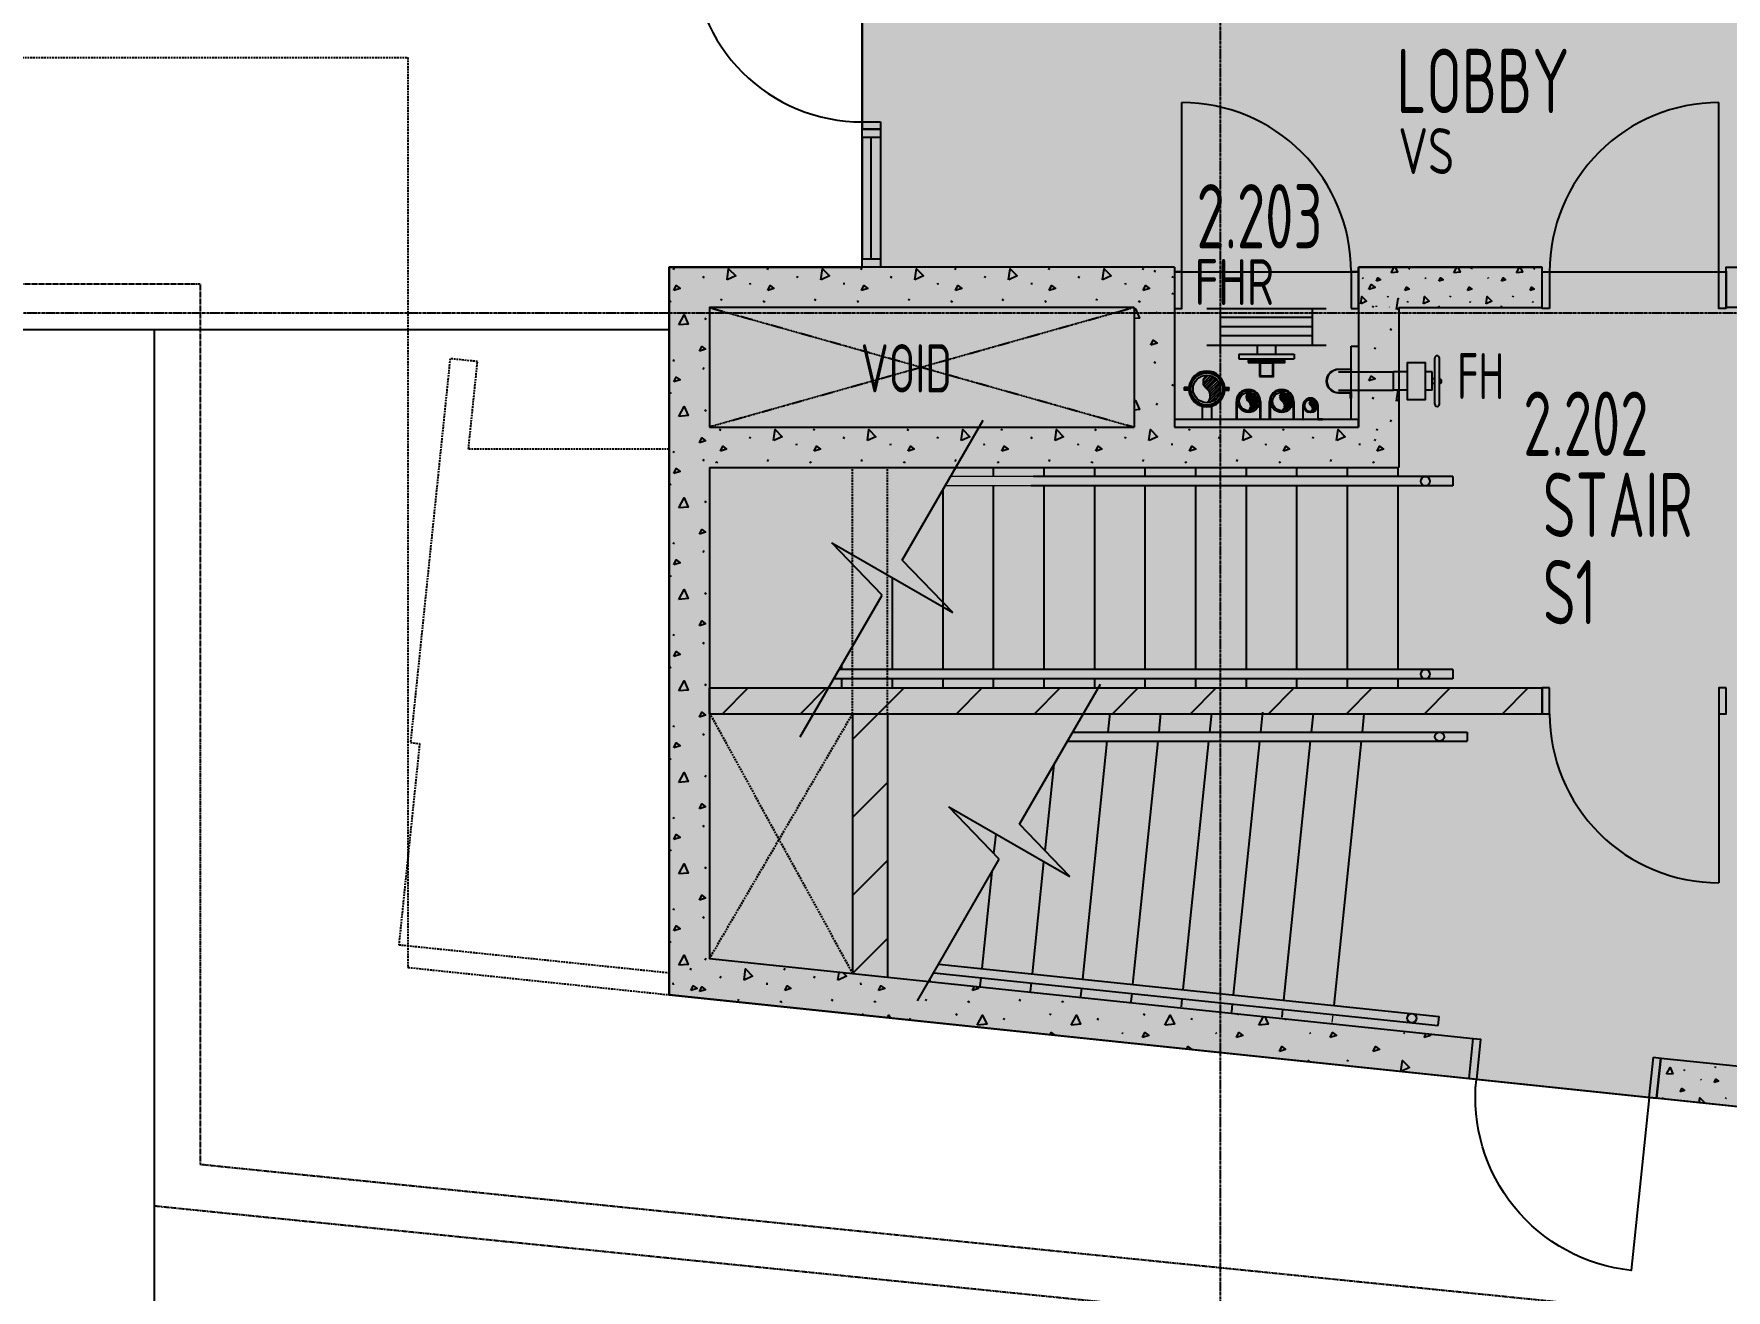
# Model space of a CAD drawing. Header units: millimetres. Extents: x -45258 to 103756, y -3540 to 105026.
# Drawn here: x -82 to 9123, y 926 to 7762 of the extents above; entities that cross this region are included whole.
import ezdxf
from ezdxf.enums import TextEntityAlignment as Align

# ---------------------------------------------------------------- set-up
doc = ezdxf.new("R2010")
doc.units = ezdxf.units.MM
doc.header["$LTSCALE"] = 0.4
for name, pattern in [('BLD-80-FL-2$0$CENTER', [50.8, 31.75, -6.35, 6.35, -6.35]), ('BLD-80-FL-2$0$DASHED2', [9.525, 6.35, -3.175]), ('BLD-80-FL-2$0$DASHEDX2', [38.1, 25.4, -12.7]), ('BLD-80-FL-2$0$HIDDEN', [0.375, 0.25, -0.125])]:
    doc.linetypes.add(name, pattern=pattern)
for name, color, linetype in [('BLD-80-FL-2$0$DO-EXST-6CO', 6, 'Continuous'), ('BLD-80-FL-2$0$FL-EXST-8CO', 8, 'Continuous'), ('BLD-80-FL-2$0$HY-FITT-8CO-EXST', 8, 'Continuous'), ('BLD-80-FL-2$0$SR-METL-8CO-EXST', 8, 'Continuous'), ('BLD-80-FL-2$0$ST-EXST-7CO', 7, 'Continuous'), ('BLD-80-FL-2$0$ST-EXST-8CO', 8, 'Continuous'), ('BLD-80-FL-2$0$ST-GRID-9CE', 9, 'BLD-80-FL-2$0$CENTER'), ('BLD-80-FL-2$0$TX-EXST-6CO', 6, 'Continuous'), ('BLD-80-FL-2$0$WA-HTCH-8CO-EXST', 8, 'Continuous'), ('BLD-80-FL-2$0$WA-MASN-3CO-EXST', 3, 'Continuous'), ('BLD-80-FL-2$0$WA-MASN-6DA2-EXST', 6, 'BLD-80-FL-2$0$DASHEDX2'), ('BLD-80-FL-2$0$WA-PART-6C0-EXST', 6, 'Continuous'), ('BLD-80-FL-2$0$WN-EXST-8CO', 8, 'Continuous'), ('XREF', 8, 'Continuous')]:
    doc.layers.add(name, color=color, linetype=linetype)
doc.layers.add('BLD-80-FL-2$0$SI-BUIL-253CO', color=253, linetype='Continuous', lineweight=25)
doc.layers.add('BLD-80-FL-2$0$TX-LINE-6CO', color=6, linetype='Continuous', lineweight=18)
doc.styles.add('BLD-80-FL-2$0$ISO3098B', font='isocp2.shx', dxfattribs={"width": 0.8})

# ---------------------------------------------------------------- blocks, each defined once
blk = doc.blocks.new('BLD-80-FL-2', base_point=(226.58, 457.44))
at = {"layer": 'BLD-80-FL-2$0$SI-BUIL-253CO'}
h = blk.add_hatch(color=256, dxfattribs=at)
h.dxf.hatch_style = 1
h.paths.add_polyline_path([(33930.98, 4350.99), (36240.99, 4350.99), (36240.99, 199.98), (33930.98, 199.98)], flags=16)
h.paths.add_polyline_path([(38800, 6450.02), (41466.66, 6450.02), (41466.66, 3400.02), (38800, 3400.02)], flags=16)
h.paths.add_polyline_path([(36350, 2900.02), (39550, 2900.02), (39550, 200.02), (36350, 200.02)], flags=16)
h.paths.add_polyline_path([(41566.66, 6450.02), (44233.32, 6450.02), (44233.32, 3400.02), (41566.66, 3400.02)], flags=16)
h.paths.add_polyline_path([(38700, 6950.02), (38700, 3000.02), (36349.99, 3000.02), (36349.99, 6950.02), (29849.99, 6950.01), (29849.99, 8700.01), (27292.54, 8700.01), (27292.54, 8818.01), (28771.29, 18568.34), (29466.85, 23152.04), (16621.8, 25100.52), (16625.04, 25122.94), (16625.04, 27379.99), (12299.98, 27379.99), (12299.98, 27100), (13799.98, 27100), (13799.98, 25086.47), (219.98, 23282.48), (219.98, 19520), (3199.98, 19520), (3199.98, 17500), (199.98, 17500), (199.98, 17220), (1349.98, 17220), (1349.98, 16017.89), (739.79, 15927.75), (772.65, 15705.27), (-1172.02, 15418.02), (-327.38, 9699.99), (849.99, 9699.99), (849.99, 9474.99), (4649.78, 9474.99), (4649.78, 6950), (3600, 6950), (3600, 2989.93), (10761.85, 2240.02), (10784.76, 2458.82), (10752.61, 2462.19), (10752.61, 2550.02), (16300, 2550), (16300.02, 1881.32), (16155.36, 1896.47), (16132.45, 1677.66), (19500, 1325.05), (19500.01, 149.98), (18899.98, 147.57), (18900, -130.02), (47099.98, -129.97), (47099.98, 150.03), (46250, 150.03), (46250, 2900.03), (46999.99, 2900.03), (46999.99, 3399.98), (44333.26, 3399.98), (44333.26, 6450.02), (47099.99, 6450.02), (47099.99, 6950.02)])
at = {"layer": 'BLD-80-FL-2$0$DO-EXST-6CO'}
for p, q in [((6389.89, 6924.94), (6389.9, 7844.94)), ((9309.89, 6924.94), (9309.88, 7844.94)), ((9309.89, 4519.97), (9309.88, 3599.97))]:
    blk.add_line(p, q, dxfattribs=at)
for points in [[(4649.96, 8659.99), (3729.95, 8659.99), (3729.95, 8659.99, 0.4142136), (4649.95, 7739.99)], [(8931.89, 2431.63), (8833.38, 1490.78, -0.4142136), (7991.04, 2530.15)]]:
    blk.add_lwpolyline(points, format="xyb", dxfattribs=at)
for points in [[(4749.95, 7739.99), (4749.95, 7699.99), (4649.95, 7699.99), (4649.95, 7739.98)], [(6349.89, 6724.94), (6389.89, 6724.94), (6389.89, 6924.94), (6349.89, 6924.94)], [(7309.89, 6724.91), (7349.89, 6724.91), (7349.9, 6924.9), (7309.9, 6924.9)], [(8389.89, 6724.91), (8349.89, 6724.91), (8349.89, 6924.9), (8389.89, 6924.9)], [(9349.9, 6724.94), (9309.9, 6724.94), (9309.89, 6924.94), (9349.89, 6924.94)], [(8389.89, 4660.02), (8349.89, 4660.02), (8349.88, 4520), (8389.88, 4520)], [(9349.89, 4659.99), (9309.89, 4659.99), (9309.89, 4519.97), (9349.89, 4519.97)], [(7974.17, 2753.12), (8013.95, 2748.95), (7991.04, 2530.15), (7951.25, 2534.31)], [(8954.8, 2650.44), (8994.59, 2646.27), (8971.68, 2427.47), (8931.89, 2431.63)]]:
    blk.add_lwpolyline(points, close=True, dxfattribs=at)
for centre, start, end in [((6389.9, 6924.94), 359.997855, 89.999716), ((9309.89, 6924.94), 90.000383, 180.002244), ((9309.89, 4519.97), 179.997855, 269.999716)]:
    blk.add_arc(centre, 920, start, end, dxfattribs=at)
at = {"layer": 'BLD-80-FL-2$0$FL-EXST-8CO'}
for p, q in [((4649.77, 9549.99), (4649.96, 7699.99)), ((6349.89, 6924.94), (7355.29, 6924.94)), ((8349.89, 6924.9), (9355.28, 6924.9)), ((-3300, 6609.98), (800.01, 6609.99)), ((799.93, 6609.99), (3600, 6609.99)), ((800.01, 6609.99), (800.01, 99.99)), ((4868.51, 5355.26), (5308.51, 6117.37)), ((5363.51, 5859.94), (5363.51, 5810)), ((5638.51, 5859.93), (5638.51, 5810)), ((5913.51, 5859.93), (5913.51, 5809.99)), ((6188.51, 5859.93), (6188.51, 5809.99)), ((6463.51, 5859.93), (6463.51, 5809.99)), ((6738.51, 5859.93), (6738.51, 5809.99)), ((7013.51, 5859.93), (7013.51, 5809.99)), ((7288.51, 5859.93), (7288.51, 5809.99)), ((7563.51, 5859.92), (7563.51, 5809.98)), ((5088.51, 5736.32), (5088.51, 4760)), ((5363.51, 5760), (5363.51, 4760)), ((5638.51, 5760), (5638.51, 4760)), ((5913.51, 5760), (5913.51, 4760)), ((6188.51, 5760), (6188.51, 4760)), ((6463.51, 5760), (6463.51, 4760)), ((6738.51, 5760), (6738.51, 4760)), ((7013.51, 5760), (7013.51, 4760)), ((7288.51, 5760), (7288.51, 4760)), ((7563.51, 5760), (7563.51, 4760)), ((4484.42, 5450), (5142.6, 5070)), ((4758.51, 5164.74), (4484.42, 5450)), ((5142.6, 5070), (4868.51, 5355.26)), ((4813.51, 5260), (4813.51, 4760)), ((4313.51, 4393.98), (4758.51, 5164.74)), ((4538.51, 4783.69), (4538.51, 4760)), ((4538.51, 4710), (4538.51, 4660.01)), ((4813.51, 4710.01), (4813.51, 4660.01)), ((5088.51, 4710.01), (5088.51, 4660.01)), ((5363.51, 4710.02), (5363.51, 4660.02)), ((5638.51, 4710.02), (5638.51, 4660.02)), ((5913.51, 4710.03), (5913.51, 4660.03)), ((6188.51, 4710.03), (6188.51, 4660.03)), ((6463.51, 4710.03), (6463.51, 4660.03)), ((6738.51, 4710.04), (6738.51, 4660.04)), ((7013.51, 4710.04), (7013.51, 4660.04)), ((7288.51, 4710.05), (7288.51, 4660.05)), ((7563.51, 4710.05), (7563.51, 4660.05)), ((5506.02, 3918.61), (5946.02, 4680.72)), ((5988.62, 4420), (5999.24, 4523)), ((6265.08, 4420), (6275.7, 4523)), ((6541.54, 4420), (6552.16, 4523)), ((6818, 4420), (6829.21, 4528.7)), ((7094.46, 4420), (7104.78, 4520.08)), ((7370.92, 4420), (7381.23, 4520.01)), ((5849.83, 3076.1), (5983.3, 4370)), ((6123.33, 3047.46), (6259.76, 4370)), ((6396.84, 3018.83), (6536.22, 4370)), ((6670.34, 2990.19), (6812.68, 4370)), ((6943.85, 2961.55), (7089.14, 4370)), ((7217.35, 2932.91), (7365.6, 4370)), ((5645.32, 3773.63), (5693.84, 4243.91)), ((5121.93, 4013.35), (5780.11, 3633.35)), ((5396.02, 3728.09), (5121.93, 4013.35)), ((5780.11, 3633.35), (5506.02, 3918.61)), ((5367.26, 3758.03), (5378.32, 3865.32)), ((4951.03, 2957.32), (5396.02, 3728.09)), ((5576.32, 3104.74), (5639.24, 3714.68)), ((5302.82, 3133.38), (5357.24, 3660.91)), ((5019.26, 3065.44), (5020.52, 3077.69)), ((5292.8, 3037.22), (5297.59, 3083.65)), ((5566.35, 3009.01), (5571.1, 3055.02)), ((5839.9, 2980.79), (5844.6, 3026.38)), ((6113.45, 2952.57), (6118.11, 2997.74)), ((6387, 2924.35), (6391.61, 2969.1)), ((6660.55, 2896.13), (6665.12, 2940.46)), ((6934.09, 2867.92), (6938.62, 2911.82)), ((7951.25, 2534.31), (8971.68, 2427.52))]:
    blk.add_line(p, q, dxfattribs=at)
at = {"layer": 'BLD-80-FL-2$0$FL-EXST-8CO', "linetype": 'BLD-80-FL-2$0$DASHED2'}
for p, q in [((3820, 6730), (6129.89, 6079.98)), ((6129.89, 6730), (3820, 6079.95))]:
    blk.add_line(p, q, dxfattribs=at)
at = {"layer": 'BLD-80-FL-2$0$HY-FITT-8CO-EXST'}
for p, q in [((6524.89, 6725.63), (7174.91, 6725.62)), ((6599.89, 6525.62), (6599.9, 6725.64)), ((7099.9, 6525.61), (7099.9, 6725.62)), ((7099.91, 6675.63), (6599.9, 6675.64)), ((7099.91, 6625.63), (6599.91, 6625.64)), ((7099.91, 6575.61), (6599.91, 6575.61)), ((6524.89, 6525.62), (7174.91, 6525.62)), ((6699.9, 6475.62), (6999.89, 6475.61)), ((6699.9, 6475.62), (6699.9, 6450.62)), ((6699.9, 6450.62), (7000.16, 6450.62)), ((6799.92, 6475.63), (6799.91, 6525.63)), ((6899.89, 6475.61), (6899.91, 6525.63)), ((6999.89, 6475.61), (6999.9, 6450.61)), ((7309.89, 6119.99), (7309.89, 6519.99)), ((7309.89, 6519.99), (7349.89, 6519.99)), ((7349.89, 6519.99), (7349.89, 6119.99)), ((7764.9, 6204.99), (7764.9, 6454.99)), ((7789.9, 6204.99), (7789.9, 6454.99)), ((6506.39, 6320.95), (6544.82, 6359.38)), ((6506.39, 6320.95), (6544.82, 6359.38)), ((6507.62, 6336.32), (6533.01, 6361.72)), ((6507.62, 6336.32), (6533.01, 6361.72)), ((6508.85, 6309.27), (6555.3, 6355.72)), ((6508.85, 6309.27), (6555.3, 6355.72)), ((7241.42, 6380.33), (7539.9, 6379.99)), ((7614.9, 6379.99), (7539.9, 6379.99)), ((7539.9, 6279.99), (7539.9, 6379.99)), ((7749.9, 6379.99), (7714.9, 6379.99)), ((7749.9, 6279.99), (7749.9, 6379.99)), ((7764.9, 6279.99), (7764.9, 6379.99)), ((6427.68, 6294.68), (6402.39, 6294.68)), ((6402.39, 6289.68), (6402.39, 6294.68)), ((6427.68, 6294.68), (6402.39, 6294.68)), ((6402.39, 6289.68), (6402.39, 6294.68)), ((6432.43, 6289.68), (6402.39, 6289.68)), ((6432.43, 6289.68), (6402.39, 6289.68)), ((6432.43, 6284.68), (6402.39, 6284.68)), ((6402.39, 6279.68), (6402.39, 6284.68)), ((6432.43, 6284.68), (6402.39, 6284.68)), ((6402.39, 6279.68), (6402.39, 6284.68)), ((6427.68, 6279.68), (6402.39, 6279.68)), ((6427.68, 6279.68), (6402.39, 6279.68)), ((6513.43, 6299.7), (6564.49, 6350.76)), ((6513.43, 6299.7), (6564.49, 6350.76)), ((6519.67, 6291.8), (6572.71, 6344.85)), ((6519.67, 6291.8), (6572.71, 6344.85)), ((6527.21, 6285.21), (6580.03, 6338.02)), ((6527.21, 6285.21), (6580.03, 6338.02)), ((6534.06, 6221.34), (6599.83, 6287.11)), ((6534.06, 6221.34), (6599.83, 6287.11)), ((6534.12, 6277.97), (6586.28, 6330.13)), ((6534.12, 6277.97), (6586.28, 6330.13)), ((6539.35, 6269.06), (6591.58, 6321.29)), ((6539.35, 6269.06), (6591.58, 6321.29)), ((6540.84, 6213.98), (6598.1, 6271.24)), ((6540.84, 6213.98), (6598.1, 6271.24)), ((6542.74, 6258.31), (6595.86, 6311.42)), ((6542.74, 6258.31), (6595.86, 6311.42)), ((6543.3, 6244.73), (6598.67, 6300.1)), ((6543.3, 6244.73), (6598.67, 6300.1)), ((6617.36, 6289.68), (6647.39, 6289.68)), ((6617.36, 6289.68), (6647.39, 6289.68)), ((6617.36, 6284.68), (6647.39, 6284.68)), ((6617.36, 6284.68), (6647.39, 6284.68)), ((6622.1, 6294.68), (6647.39, 6294.68)), ((6622.1, 6294.68), (6647.39, 6294.68)), ((6622.1, 6279.68), (6647.39, 6279.68)), ((6622.1, 6279.68), (6647.39, 6279.68)), ((6647.39, 6289.68), (6647.39, 6294.68)), ((6647.39, 6289.68), (6647.39, 6294.68)), ((6647.39, 6279.68), (6647.39, 6284.68)), ((6647.39, 6279.68), (6647.39, 6284.68)), ((6739.32, 6241.48), (6764.98, 6267.13)), ((6739.61, 6248.83), (6759.12, 6268.34)), ((6740.39, 6235.47), (6770.24, 6265.32)), ((6742.33, 6230.34), (6775.06, 6263.07)), ((6743.52, 6259.82), (6752.61, 6268.9)), ((6744.96, 6225.9), (6779.48, 6260.42)), ((6920.27, 6241.48), (6945.93, 6267.13)), ((6920.27, 6241.48), (6945.93, 6267.13)), ((6920.56, 6248.84), (6940.07, 6268.34)), ((6920.56, 6248.84), (6940.07, 6268.34)), ((6921.34, 6235.47), (6951.19, 6265.32)), ((6921.34, 6235.47), (6951.19, 6265.32)), ((6923.28, 6230.34), (6956.01, 6263.07)), ((6923.28, 6230.34), (6956.01, 6263.07)), ((6924.47, 6259.82), (6933.56, 6268.9)), ((6924.47, 6259.82), (6933.56, 6268.9)), ((6925.91, 6225.9), (6960.43, 6260.42)), ((6925.91, 6225.9), (6960.43, 6260.42)), ((7241.42, 6280.33), (7539.9, 6280.33)), ((7614.9, 6279.99), (7539.9, 6279.99)), ((7749.9, 6279.99), (7714.9, 6279.99)), ((7764.9, 6342.49), (7749.9, 6342.49)), ((7764.9, 6317.49), (7749.9, 6317.49)), ((6499.89, 6192.94), (6499.89, 6120)), ((6499.89, 6192.94), (6499.89, 6120)), ((6549.89, 6192.94), (6549.89, 6120)), ((6549.89, 6192.94), (6549.89, 6120)), ((6564.5, 6223.5), (6588.31, 6247.31)), ((6564.5, 6223.5), (6588.31, 6247.31)), ((6685.65, 6123.47), (6685.65, 6218.95)), ((6688.65, 6218.95), (6688.65, 6120.47)), ((6748.18, 6222.05), (6783.54, 6257.41)), ((6751.93, 6218.73), (6787.24, 6254.03)), ((6755.62, 6215.35), (6790.58, 6250.31)), ((6757.57, 6174.88), (6801.6, 6218.9)), ((6758.74, 6211.4), (6793.54, 6246.2)), ((6759.37, 6169.6), (6801.01, 6211.24)), ((6761.31, 6206.89), (6796.12, 6241.71)), ((6763.11, 6201.63), (6798.3, 6236.81)), ((6763.46, 6187.84), (6801.19, 6225.56)), ((6764.03, 6195.48), (6800.02, 6231.46)), ((6768.89, 6172.05), (6798.52, 6201.67)), ((6814.65, 6120.47), (6814.65, 6218.95)), ((6816.6, 6218.95), (6816.6, 6120.47)), ((6866.6, 6123.47), (6866.6, 6218.95)), ((6869.6, 6218.95), (6869.6, 6120.47)), ((6929.13, 6222.05), (6964.49, 6257.41)), ((6929.13, 6222.05), (6964.49, 6257.41)), ((6932.88, 6218.73), (6968.19, 6254.03)), ((6932.88, 6218.73), (6968.19, 6254.03)), ((6936.57, 6215.35), (6971.53, 6250.31)), ((6936.57, 6215.35), (6971.53, 6250.31)), ((6938.52, 6174.88), (6982.55, 6218.9)), ((6938.52, 6174.88), (6982.55, 6218.9)), ((6939.69, 6211.4), (6974.49, 6246.2)), ((6939.69, 6211.4), (6974.49, 6246.2)), ((6940.32, 6169.6), (6981.96, 6211.24)), ((6940.32, 6169.6), (6981.96, 6211.24)), ((6942.26, 6206.89), (6977.07, 6241.71)), ((6942.26, 6206.89), (6977.07, 6241.71)), ((6944.06, 6201.63), (6979.24, 6236.81)), ((6944.06, 6201.63), (6979.24, 6236.81)), ((6944.41, 6187.84), (6982.14, 6225.57)), ((6944.41, 6187.84), (6982.14, 6225.57)), ((6944.98, 6195.48), (6980.97, 6231.46)), ((6944.98, 6195.48), (6980.97, 6231.46)), ((6949.84, 6172.05), (6979.46, 6201.67)), ((6949.84, 6172.05), (6979.46, 6201.67)), ((6995.6, 6120.47), (6995.6, 6218.95)), ((6997.55, 6218.95), (6997.55, 6120.47)), ((7047.55, 6195.67), (7047.55, 6120.47)), ((7047.55, 6195.67), (7047.55, 6120.47)), ((7047.55, 6195.67), (7047.55, 6120.47)), ((7049.55, 6120.47), (7049.55, 6195.67)), ((7049.55, 6120.47), (7049.55, 6195.67)), ((7049.55, 6120.47), (7049.55, 6195.67)), ((7080.91, 6211.6), (7096.57, 6227.27)), ((7081.93, 6205.56), (7101.86, 6225.49)), ((7082.86, 6220.62), (7090.33, 6228.1)), ((7084.25, 6200.8), (7106.51, 6223.06)), ((7087.51, 6196.99), (7110.52, 6220)), ((7091.29, 6193.7), (7114.03, 6216.44)), ((7093.21, 6167.34), (7121.52, 6195.65)), ((7094.37, 6189.71), (7116.94, 6212.28)), ((7096.47, 6184.74), (7119.27, 6207.54)), ((7097.15, 6164.21), (7120.45, 6187.51)), ((7097.17, 6178.37), (7120.86, 6202.06)), ((7128.55, 6195.67), (7128.55, 6120.47)), ((7128.55, 6195.67), (7128.55, 6120.47)), ((7128.55, 6195.67), (7128.55, 6120.47)), ((7130.55, 6122.47), (7130.55, 6195.67)), ((7130.55, 6122.47), (7130.55, 6195.67)), ((7130.55, 6122.47), (7130.55, 6195.67)), ((7349.89, 6119.99), (6349.89, 6119.99)), ((6349.89, 6119.99), (6349.89, 6079.99)), ((6349.89, 6079.99), (7349.89, 6079.99)), ((6658.65, 6120.47), (6658.65, 6123.47)), ((6658.65, 6123.47), (6685.65, 6123.47)), ((6688.65, 6120.47), (6658.65, 6120.47)), ((6816.6, 6120.47), (6814.65, 6120.47)), ((6839.6, 6120.47), (6839.6, 6123.47)), ((6839.6, 6123.47), (6866.6, 6123.47)), ((6869.6, 6120.47), (6839.6, 6120.47)), ((6997.55, 6120.47), (6995.6, 6120.47)), ((7047.55, 6120.47), (7049.55, 6120.47)), ((7047.55, 6120.47), (7049.55, 6120.47)), ((7047.55, 6120.47), (7049.55, 6120.47)), ((7128.55, 6120.47), (7153.55, 6120.47)), ((7128.55, 6120.47), (7153.55, 6120.47)), ((7128.55, 6120.47), (7153.55, 6120.47)), ((7153.55, 6122.47), (7130.55, 6122.47)), ((7153.55, 6122.47), (7130.55, 6122.47)), ((7153.55, 6122.47), (7130.55, 6122.47)), ((7153.55, 6120.47), (7153.55, 6122.47)), ((7153.55, 6120.47), (7153.55, 6122.47)), ((7153.55, 6120.47), (7153.55, 6122.47)), ((7349.89, 6119.99), (7309.89, 6119.99)), ((7349.89, 6079.99), (7349.89, 6119.99))]:
    blk.add_line(p, q, dxfattribs=at)
for points in [[(6524.89, 6212.18, 0.5001359), (6524.89, 6287.18, -0.5001359), (6524.89, 6362.18, -1), (6524.89, 6212.18)], [(6524.89, 6212.18, 0.5001359), (6524.89, 6287.18, -0.5001359), (6524.89, 6362.18, -1), (6524.89, 6212.18)], [(7241.42, 6395.28), (7309.9, 6395.28), (7309.9, 6393.33), (7241.42, 6393.33, 1), (7241.42, 6267.33), (7309.9, 6267.33), (7309.9, 6237.33), (7306.9, 6237.33), (7306.9, 6264.33), (7241.42, 6264.33, -1), (7241.42, 6395.28)]]:
    blk.add_lwpolyline(points, format="xyb", dxfattribs=at)
blk.add_lwpolyline([(7689.9, 6229.99), (7714.9, 6229.99), (7714.9, 6429.99), (7614.9, 6429.99), (7614.9, 6229.99), (7699.27, 6229.99)], dxfattribs=at)
for centre, radius in [((6524.89, 6287.18), 87.5), ((6524.89, 6287.18), 87.5), ((6524.89, 6287.18), 75), ((6524.89, 6287.18), 75), ((6751.65, 6218.95), 60), ((6751.65, 6218.95), 50), ((6932.6, 6218.95), 60), ((6932.6, 6218.95), 50), ((6932.6, 6218.95), 50), ((7089.05, 6195.67), 37.5), ((7089.05, 6195.67), 32.5)]:
    blk.add_circle(centre, radius, dxfattribs=at)
for centre, radius, start, end in [((7777.4, 6454.99), 12.5, 0.00005, 180.00005), ((6524.89, 6287.18), 97.5, 4.411776, 175.588324), ((6524.89, 6287.18), 97.5, 4.411776, 175.588324), ((6524.89, 6287.18), 92.5, 1.548773, 178.451327), ((6524.89, 6287.18), 92.5, 1.548773, 178.451327), ((6524.89, 6287.18), 97.5, 184.411776, 355.588324), ((6524.89, 6287.18), 97.5, 184.411776, 355.588324), ((6524.89, 6287.18), 92.5, 181.548773, 358.451327), ((6524.89, 6287.18), 92.5, 181.548773, 358.451327), ((6751.12, 6218.95), 65.47, 0.00005, 180.00005), ((6751.65, 6218.95), 63, 0.00005, 180.00005), ((6770.47, 6243.95), 31.29, 126.979134, 233.020965), ((6932.07, 6218.95), 65.47, 0.00005, 180.00005), ((6932.6, 6218.95), 63, 0.00005, 180.00005), ((7789.9, 6329.99), 12.5, 270.00005, 90.00005), ((6732.82, 6193.95), 31.29, 306.979134, 53.020965), ((7089.05, 6195.67), 41.5, 0.00005, 180.00005), ((7089.05, 6195.67), 41.5, 0.00005, 180.00005), ((7089.05, 6195.67), 41.5, 0.00005, 180.00005), ((7089.05, 6195.67), 39.5, 0.00005, 180.00005), ((7089.05, 6195.67), 39.5, 0.00005, 180.00005), ((7089.05, 6195.67), 39.5, 0.00005, 180.00005), ((7777.4, 6204.99), 12.5, 180.00005, 0.00005)]:
    blk.add_arc(centre, radius, start, end, dxfattribs=at)
at = {"layer": 'BLD-80-FL-2$0$SI-BUIL-253CO', "flags": 128}
blk.add_lwpolyline([(47099.98, -129.97), (18900, -130.02), (18899.98, 147.57), (19500.01, 149.98), (19500, 1325.05), (16132.45, 1677.66), (16155.36, 1896.47), (16300.02, 1881.32), (16300, 2550), (10752.61, 2550.02), (10752.61, 2462.19), (10784.76, 2458.82), (10761.85, 2240.02), (3600, 2989.93), (3600, 6950), (4649.78, 6950), (4649.78, 9474.99), (849.99, 9474.99), (849.99, 9699.99), (-327.38, 9699.99)], dxfattribs=at)
at = {"layer": 'BLD-80-FL-2$0$SR-METL-8CO-EXST'}
for p, q in [((7863.51, 5810), (5582.74, 5810)), ((7863.51, 5810), (7863.51, 5760.01)), ((7863.51, 5760.01), (5569.79, 5760)), ((7863.51, 4710), (4495.97, 4710)), ((7863.51, 4760), (4524.84, 4760)), ((7863.51, 4760), (7863.51, 4710)), ((5795.5, 4420), (7940.59, 4420)), ((7940.59, 4420), (7940.61, 4370)), ((5766.63, 4370), (7940.61, 4370)), ((5066.93, 3158.08), (7789.24, 2873.03)), ((5039.56, 3110.67), (7784.04, 2823.3)), ((7784.04, 2823.3), (7789.24, 2873.03))]:
    blk.add_line(p, q, dxfattribs=at)
for centre in [(7713.51, 5785.01), (7713.51, 4735), (7790.61, 4395), (7640.04, 2863.51)]:
    blk.add_circle(centre, 25, dxfattribs=at)
at = {"layer": 'BLD-80-FL-2$0$ST-EXST-7CO', "linetype": 'BLD-80-FL-2$0$HIDDEN', "ltscale": 100}
for p, q in [((-1870.27, 8089.98), (2179.5, 8089.98)), ((2179.5, 8089.98), (2179.51, 3139.51)), ((4598.51, 4520), (4598.51, 5859.94)), ((4788.51, 4520), (4788.51, 5859.94)), ((3820, 4524.02), (4598.51, 3106.58)), ((3820, 3188.1), (4598.51, 4520)), ((2179.51, 3139.51), (3600, 2990.62))]:
    blk.add_line(p, q, dxfattribs=at)
blk.add_lwpolyline([(3600, 5959.94), (2508.83, 5959.94), (2557.96, 6436.3), (2408.76, 6451.69), (2193.27, 4362.77), (2242.97, 4357.45), (2130.05, 3262.9), (3600, 3110.58)], dxfattribs=at)
at = {"layer": 'BLD-80-FL-2$0$ST-EXST-8CO'}
for points in [[(6749.9, 6430.31), (6949.9, 6430.31), (6949.9, 6440.31), (6749.9, 6440.31)], [(6749.9, 6430.31), (6949.9, 6430.31), (6949.9, 6440.31), (6749.9, 6440.31)], [(6812.4, 6355.31), (6887.4, 6355.31), (6887.4, 6430.31), (6812.4, 6430.31)], [(6812.4, 6355.31), (6887.4, 6355.31), (6887.4, 6430.31), (6812.4, 6430.31)], [(6815.4, 6358.31), (6884.4, 6358.31), (6884.4, 6427.31), (6815.4, 6427.31)], [(6815.4, 6358.31), (6884.4, 6358.31), (6884.4, 6427.31), (6815.4, 6427.31)]]:
    blk.add_lwpolyline(points, close=True, dxfattribs=at)
at = {"layer": 'BLD-80-FL-2$0$ST-GRID-9CE'}
for p, q in [((6600, -2523.99), (6599.98, 31749.99)), ((84082.76, 6700), (-5320.19, 6700))]:
    blk.add_line(p, q, dxfattribs=at)
at = {"layer": 'BLD-80-FL-2$0$TX-LINE-6CO'}
for p, q in [((5582.74, 5810), (5131.05, 5810)), ((5569.79, 5760), (5102.19, 5760)), ((7207.64, 2839.7), (7212.13, 2883.18))]:
    blk.add_line(p, q, dxfattribs=at)
at = {"layer": 'BLD-80-FL-2$0$WA-HTCH-8CO-EXST'}
for p, q in [((3623.98, 6935), (3628.24, 6944.59)), ((4134.43, 6935), (4138.69, 6944.59)), ((4644.88, 6935), (4649.14, 6944.59)), ((5155.33, 6935), (5159.59, 6944.59)), ((5665.78, 6935), (5670.04, 6944.59)), ((6176.23, 6935), (6180.49, 6944.59)), ((6241.23, 6924.44), (6245.49, 6934.03)), ((7528.08, 6919.07), (7544.45, 6950)), ((7623.98, 6938.25), (7626.83, 6944.65)), ((7868.38, 6919.07), (7884.75, 6949.99)), ((7964.28, 6938.25), (7967.13, 6944.65)), ((8208.68, 6919.07), (8225.04, 6949.99)), ((8304.58, 6938.25), (8307.43, 6944.65)), ((3785.95, 6891.31), (3790.21, 6900.9)), ((4039.3, 6864.54), (4040.37, 6854.95)), ((4296.4, 6891.31), (4300.66, 6900.9)), ((4549.75, 6864.54), (4550.82, 6854.95)), ((4806.85, 6891.31), (4811.11, 6900.9)), ((5060.2, 6864.54), (5061.27, 6854.95)), ((5317.3, 6891.31), (5321.56, 6900.9)), ((5570.65, 6864.54), (5571.72, 6854.95)), ((5827.75, 6891.31), (5832.01, 6900.9)), ((6081.1, 6864.54), (6082.17, 6854.95)), ((6338.2, 6891.31), (6342.46, 6900.9)), ((7372.49, 6892.79), (7375.33, 6888.52)), ((7712.79, 6892.79), (7715.63, 6888.52)), ((8053.09, 6892.79), (8055.93, 6888.52)), ((3601.59, 6767.7), (3605.85, 6761.3)), ((3605.85, 6765.27), (3610.11, 6758.87)), ((3882.92, 6767.7), (3887.18, 6777.29)), ((4112.04, 6767.7), (4116.3, 6761.3)), ((4116.3, 6765.27), (4120.56, 6758.87)), ((4393.37, 6767.7), (4397.63, 6777.29)), ((4622.49, 6767.7), (4626.75, 6761.3)), ((4626.75, 6765.27), (4631.01, 6758.87)), ((4903.82, 6767.7), (4908.08, 6777.29)), ((5132.94, 6767.7), (5137.2, 6761.3)), ((5137.2, 6765.27), (5141.46, 6758.87)), ((5414.27, 6767.7), (5418.53, 6777.29)), ((5643.39, 6767.7), (5647.65, 6761.3)), ((5647.65, 6765.27), (5651.91, 6758.87)), ((5924.72, 6767.7), (5928.98, 6777.29)), ((6153.84, 6767.7), (6158.1, 6761.3)), ((6158.1, 6765.27), (6162.36, 6758.87)), ((6338.2, 6800.83), (6342.46, 6810.43)), ((7427.62, 6730.07), (7431.88, 6739.66)), ((7445.48, 6739.96), (7446.19, 6733.57)), ((7508.9, 6786.94), (7511.74, 6793.33)), ((7569.89, 6724.8), (7558.26, 6719.41)), ((7616.88, 6757.81), (7619.72, 6764.2)), ((7785.78, 6739.96), (7786.49, 6733.57)), ((7849.2, 6786.94), (7852.04, 6793.33)), ((7957.18, 6757.81), (7960.02, 6764.2)), ((8126.08, 6739.96), (8126.79, 6733.57)), ((8189.5, 6786.94), (8192.34, 6793.33)), ((8297.48, 6757.81), (8300.32, 6764.2)), ((3796.61, 6664.2), (3800.87, 6673.79)), ((6251.88, 6697.33), (6256.14, 6706.93)), ((7524.59, 6606.46), (7528.86, 6616.05)), ((3623.98, 6437.22), (3628.24, 6446.81)), ((7438.28, 6502.96), (7442.54, 6512.55)), ((3785.95, 6393.53), (3790.21, 6403.12)), ((6241.23, 6426.67), (6245.49, 6436.26)), ((3601.59, 6269.92), (3605.85, 6263.52)), ((3605.85, 6267.49), (3610.11, 6261.09)), ((6338.2, 6303.06), (6342.46, 6312.65)), ((3796.61, 6166.42), (3800.87, 6176.01)), ((6251.88, 6199.56), (6256.14, 6209.15)), ((7427.62, 6232.29), (7431.88, 6241.88)), ((7569.89, 6227.02), (7558.26, 6221.63)), ((7524.59, 6108.68), (7528.86, 6118.28)), ((3876.71, 6060.49), (3880.97, 6070.08)), ((4038.68, 6016.8), (4042.94, 6026.39)), ((4292.03, 5990.04), (4293.1, 5980.45)), ((4387.16, 6060.49), (4391.42, 6070.08)), ((4549.13, 6016.8), (4553.39, 6026.39)), ((4802.48, 5990.04), (4803.55, 5980.45)), ((4897.61, 6060.49), (4901.87, 6070.08)), ((5059.58, 6016.8), (5063.84, 6026.39)), ((5312.93, 5990.04), (5314, 5980.45)), ((5408.06, 6060.49), (5412.32, 6070.09)), ((5570.03, 6016.8), (5574.29, 6026.39)), ((5823.38, 5990.04), (5824.45, 5980.45)), ((5918.51, 6060.49), (5922.77, 6070.09)), ((6080.48, 6016.8), (6084.74, 6026.39)), ((6333.83, 5990.04), (6334.9, 5980.45)), ((6428.96, 6060.5), (6433.22, 6070.09)), ((6590.93, 6016.8), (6595.19, 6026.39)), ((6844.28, 5990.04), (6845.35, 5980.45)), ((6939.41, 6060.5), (6943.67, 6070.09)), ((7101.38, 6016.8), (7105.64, 6026.39)), ((7354.73, 5990.04), (7355.8, 5980.45)), ((7438.28, 6005.18), (7442.54, 6014.78)), ((7449.86, 6060.5), (7454.12, 6070.09)), ((3623.98, 5939.44), (3628.24, 5949.03)), ((3785.95, 5895.75), (3790.21, 5905.34)), ((3854.32, 5893.19), (3858.58, 5886.8)), ((4135.65, 5893.19), (4139.92, 5902.78)), ((4364.77, 5893.19), (4369.03, 5886.8)), ((4646.1, 5893.19), (4650.37, 5902.78)), ((4875.22, 5893.19), (4879.48, 5886.8)), ((5156.55, 5893.19), (5160.82, 5902.78)), ((5385.67, 5893.19), (5389.93, 5886.8)), ((5667, 5893.19), (5671.27, 5902.78)), ((5896.12, 5893.19), (5900.38, 5886.8)), ((6177.45, 5893.19), (6181.72, 5902.78)), ((6406.57, 5893.19), (6410.83, 5886.8)), ((6687.9, 5893.19), (6692.17, 5902.79)), ((6917.02, 5893.19), (6921.28, 5886.8)), ((7198.35, 5893.19), (7202.62, 5902.79)), ((7427.47, 5893.19), (7431.73, 5886.8)), ((3858.58, 5890.76), (3862.84, 5884.37)), ((4369.03, 5890.76), (4373.29, 5884.37)), ((4879.48, 5890.76), (4883.74, 5884.37)), ((5389.93, 5890.76), (5394.19, 5884.37)), ((5900.38, 5890.76), (5904.64, 5884.37)), ((6410.83, 5890.76), (6415.09, 5884.37)), ((6921.28, 5890.76), (6925.54, 5884.37)), ((7431.73, 5890.76), (7435.99, 5884.37)), ((3601.59, 5772.14), (3605.85, 5765.75)), ((3605.85, 5769.71), (3610.11, 5763.32)), ((3796.61, 5668.64), (3800.87, 5678.23)), ((3623.98, 5441.66), (3628.24, 5451.26)), ((3785.95, 5397.97), (3790.21, 5407.56)), ((3601.59, 5274.36), (3605.85, 5267.97)), ((3605.85, 5271.93), (3610.11, 5265.54)), ((3796.61, 5170.86), (3800.87, 5180.45)), ((3623.98, 4943.89), (3628.24, 4953.48)), ((3785.95, 4900.19), (3790.21, 4909.79)), ((3601.59, 4776.59), (3605.85, 4770.19)), ((3605.85, 4774.16), (3610.11, 4767.76)), ((3796.61, 4673.09), (3800.87, 4682.68)), ((3890.04, 4520), (4030.04, 4660)), ((4314.31, 4520), (4454.31, 4660)), ((4598.51, 4379.94), (4878.57, 4660)), ((5162.84, 4520), (5302.84, 4660)), ((5587.1, 4520), (5727.1, 4660)), ((6011.36, 4520), (6151.36, 4660)), ((6435.63, 4520), (6575.63, 4660)), ((6859.89, 4520), (6999.89, 4660)), ((7284.16, 4520), (7424.16, 4660)), ((7708.42, 4520), (7848.42, 4660)), ((8132.68, 4520), (8272.68, 4660)), ((3623.98, 4446.11), (3628.24, 4455.7)), ((3785.95, 4402.42), (3790.21, 4412.01)), ((3601.59, 4278.81), (3605.85, 4272.41)), ((3605.85, 4276.38), (3610.11, 4269.98)), ((3796.61, 4175.31), (3800.87, 4184.9)), ((4598.51, 3955.68), (4788.51, 4145.68)), ((3623.98, 3948.33), (3628.24, 3957.92)), ((3785.95, 3904.64), (3790.21, 3914.23)), ((3601.59, 3781.03), (3605.85, 3774.63)), ((3605.85, 3778.6), (3610.11, 3772.2)), ((3796.61, 3677.53), (3800.87, 3687.12)), ((4598.51, 3531.41), (4788.51, 3721.41)), ((3623.98, 3450.55), (3628.24, 3460.14)), ((3785.95, 3406.86), (3790.21, 3416.45)), ((3601.59, 3283.25), (3605.85, 3276.86)), ((3605.85, 3280.82), (3610.11, 3274.43)), ((4598.51, 3107.15), (4788.51, 3297.15)), ((3716.21, 3125.24), (3720.48, 3134.83)), ((3796.61, 3179.75), (3800.87, 3189.34)), ((3857.08, 3180.13), (3858.95, 3184.02)), ((3866.87, 3183.19), (3857.08, 3180.13)), ((4226.66, 3125.24), (4230.93, 3134.83)), ((3621.09, 3054.78), (3622.16, 3045.19)), ((3878.19, 3081.55), (3882.45, 3091.14)), ((4131.54, 3054.78), (4132.61, 3045.19)), ((4388.64, 3081.55), (4392.9, 3091.14)), ((4518.28, 3070.52), (4524.36, 3114.35)), ((4641.99, 3054.78), (4643.06, 3045.19)), ((5153.14, 3048.51), (5153.51, 3045.19)), ((3975.16, 2957.94), (3979.42, 2967.53)), ((4204.28, 2957.94), (4208.54, 2951.54)), ((4208.54, 2955.51), (4212.8, 2949.11)), ((4485.61, 2957.94), (4489.87, 2967.53)), ((4714.73, 2957.94), (4718.99, 2951.54)), ((4718.99, 2955.51), (4723.25, 2949.11)), ((4996.06, 2957.94), (5000.32, 2967.53)), ((5225.18, 2957.94), (5229.44, 2951.54)), ((5229.44, 2955.51), (5233.7, 2949.11)), ((5249.7, 3013.35), (5261.14, 3037.2)), ((5506.51, 2957.94), (5510.77, 2967.53)), ((5735.63, 2957.94), (5739.89, 2951.54)), ((5739.89, 2955.51), (5744.15, 2949.11)), ((6016.96, 2957.94), (6017.01, 2958.05)), ((4652.21, 2879.76), (4656.11, 2888.53)), ((4909.74, 2854.44), (4914.01, 2864.03)), ((5162.3, 2878.94), (5166.56, 2888.54)), ((5420.19, 2854.44), (5424.46, 2864.03)), ((5672.75, 2878.94), (5677.01, 2888.54)), ((5930.64, 2854.44), (5934.91, 2864.03)), ((6183.2, 2878.95), (6187.46, 2888.54)), ((6441.09, 2854.44), (6445.36, 2864.03)), ((6693.65, 2878.95), (6697.15, 2886.83)), ((6807.69, 2825.67), (6832.56, 2872.65)), ((6951.54, 2854.44), (6953.99, 2859.94)), ((5553.4, 2786.24), (5554, 2785.33)), ((6063.85, 2786.24), (6068.11, 2779.84)), ((6574.3, 2786.24), (6578.56, 2779.84)), ((7084.75, 2786.24), (7089.01, 2779.84)), ((7595.2, 2786.24), (7599.46, 2779.84)), ((7707.09, 2758.53), (7717.39, 2780)), ((7289.36, 2627.46), (7293.63, 2637.05)), ((7452.56, 2586.53), (7455.6, 2593.36)), ((8994.2, 2642.59), (8994.59, 2642.01)), ((8994.59, 2644.65), (8997.43, 2640.39)), ((9121.76, 2577.27), (9124.6, 2583.66)), ((9290.12, 2593.61), (9292.97, 2600)), ((9210.56, 2531.8), (9213.4, 2527.54)), ((9006.67, 2425.95), (9009.51, 2432.35)), ((9346.97, 2425.95), (9349.81, 2432.35))]:
    blk.add_line(p, q, dxfattribs=at)
for points in [[(3915.59, 6880.28), (3924.04, 6941.19), (3962.2, 6901.78), (3916.59, 6880.64)], [(4426.04, 6880.28), (4434.49, 6941.19), (4472.65, 6901.78), (4427.04, 6880.64)], [(4936.49, 6880.28), (4944.94, 6941.19), (4983.1, 6901.78), (4937.49, 6880.64)], [(5446.94, 6880.28), (5455.39, 6941.19), (5493.55, 6901.78), (5447.94, 6880.64)], [(5957.39, 6880.28), (5965.84, 6941.19), (6004, 6901.78), (5958.39, 6880.64)], [(7549.63, 6950), (7562.18, 6921.92), (7528.79, 6919.07)], [(7889.93, 6949.99), (7902.48, 6921.92), (7869.09, 6919.07)], [(8230.24, 6949.99), (8242.78, 6921.92), (8209.39, 6919.07)], [(3626.11, 6823.11), (3638.9, 6849.75), (3660.21, 6833.76), (3626.11, 6823.11)], [(4136.56, 6823.11), (4149.35, 6849.75), (4170.66, 6833.76), (4136.56, 6823.11)], [(4647.01, 6823.11), (4659.8, 6849.75), (4681.11, 6833.76), (4647.01, 6823.11)], [(5157.46, 6823.11), (5170.25, 6849.75), (5191.56, 6833.76), (5157.46, 6823.11)], [(5667.91, 6823.11), (5680.7, 6849.75), (5702.01, 6833.76), (5667.91, 6823.11)], [(6178.36, 6823.11), (6191.15, 6849.75), (6212.46, 6833.76), (6178.36, 6823.11)], [(7406.52, 6828.66), (7419.3, 6855.3), (7440.62, 6839.32), (7406.52, 6828.66)], [(7447.08, 6874.32), (7455.6, 6892.08), (7469.81, 6881.42), (7447.08, 6874.32)], [(7602.81, 6823.53), (7611.34, 6841.3), (7625.54, 6830.64), (7602.81, 6823.53)], [(7787.38, 6874.32), (7795.9, 6892.08), (7810.11, 6881.42), (7787.38, 6874.32)], [(7943.11, 6823.53), (7951.64, 6841.3), (7965.84, 6830.64), (7943.11, 6823.53)], [(8127.68, 6874.32), (8136.2, 6892.08), (8150.41, 6881.42), (8127.68, 6874.32)], [(8283.41, 6823.53), (8291.94, 6841.3), (8306.14, 6830.64), (8283.41, 6823.53)], [(6129.89, 6709.86), (6136.8, 6722.91), (6159.18, 6672.83), (6129.89, 6670.33)], [(7363.01, 6750.46), (7368.64, 6791.06), (7394.08, 6764.79), (7363.67, 6750.7)], [(7518.79, 6730), (7518.84, 6730.1), (7518.98, 6730)], [(7557.26, 6719.05), (7565.71, 6779.95), (7569.89, 6775.64)], [(7703.31, 6750.46), (7708.94, 6791.06), (7734.38, 6764.79), (7703.97, 6750.7)], [(7859.09, 6729.99), (7859.14, 6730.1), (7859.29, 6729.99)], [(8043.61, 6750.46), (8049.24, 6791.06), (8074.68, 6764.79), (8044.27, 6750.7)], [(8199.39, 6729.99), (8199.44, 6730.1), (8199.6, 6729.99)], [(3652.75, 6635.43), (3681.52, 6689.77), (3703.9, 6639.69), (3653.81, 6635.43)], [(6220.12, 6525.25), (6232.91, 6551.9), (6254.22, 6535.91), (6220.12, 6525.25)], [(3764.85, 6492.12), (3777.63, 6518.76), (3798.95, 6502.77), (3764.85, 6492.12)], [(3626.11, 6325.33), (3638.9, 6351.97), (3660.21, 6335.99), (3626.11, 6325.33)], [(7406.52, 6330.88), (7419.3, 6357.53), (7440.62, 6341.54), (7406.52, 6330.88)], [(7557.26, 6221.27), (7565.71, 6282.17), (7569.89, 6277.86)], [(3652.75, 6137.65), (3681.52, 6191.99), (3703.9, 6141.91), (3653.81, 6137.65)], [(6129.89, 6212.08), (6136.8, 6225.13), (6159.18, 6175.05), (6129.89, 6172.56)], [(3764.85, 5994.34), (3777.63, 6020.98), (3798.95, 6005), (3764.85, 5994.34)], [(4168.32, 6005.78), (4176.77, 6066.68), (4214.93, 6027.27), (4169.32, 6006.14)], [(4678.77, 6005.78), (4687.22, 6066.68), (4725.38, 6027.27), (4679.77, 6006.14)], [(5189.22, 6005.78), (5197.67, 6066.68), (5235.83, 6027.28), (5190.22, 6006.14)], [(5699.67, 6005.78), (5708.12, 6066.68), (5746.28, 6027.28), (5700.67, 6006.14)], [(6210.12, 6005.78), (6218.57, 6066.68), (6256.73, 6027.28), (6211.12, 6006.14)], [(6720.57, 6005.78), (6729.02, 6066.68), (6767.18, 6027.28), (6721.57, 6006.14)], [(7231.02, 6005.78), (7239.47, 6066.68), (7277.63, 6027.28), (7232.02, 6006.14)], [(3878.84, 5948.6), (3891.63, 5975.24), (3912.94, 5959.26), (3878.84, 5948.6)], [(4389.29, 5948.6), (4402.08, 5975.25), (4423.39, 5959.26), (4389.29, 5948.6)], [(4899.74, 5948.6), (4912.53, 5975.25), (4933.84, 5959.26), (4899.74, 5948.6)], [(5410.19, 5948.6), (5422.98, 5975.25), (5444.29, 5959.26), (5410.19, 5948.6)], [(5920.64, 5948.6), (5933.43, 5975.25), (5954.74, 5959.26), (5920.64, 5948.6)], [(6431.09, 5948.6), (6443.88, 5975.25), (6465.19, 5959.26), (6431.09, 5948.6)], [(6941.54, 5948.6), (6954.33, 5975.25), (6975.64, 5959.26), (6941.54, 5948.6)], [(7451.99, 5948.6), (7464.78, 5975.25), (7486.09, 5959.26), (7451.99, 5948.6)], [(3626.11, 5827.55), (3638.9, 5854.19), (3660.21, 5838.21), (3626.11, 5827.55)], [(3652.75, 5639.87), (3681.52, 5694.22), (3703.9, 5644.13), (3653.81, 5639.87)], [(3764.85, 5496.56), (3777.63, 5523.2), (3798.95, 5507.22), (3764.85, 5496.56)], [(3626.11, 5329.77), (3638.9, 5356.42), (3660.21, 5340.43), (3626.11, 5329.77)], [(3652.75, 5142.09), (3681.52, 5196.44), (3703.9, 5146.36), (3653.81, 5142.09)], [(3764.85, 4998.78), (3777.63, 5025.43), (3798.95, 5009.44), (3764.85, 4998.78)], [(3626.11, 4832), (3638.9, 4858.64), (3660.21, 4842.65), (3626.11, 4832)], [(3652.75, 4644.32), (3681.52, 4698.66), (3703.9, 4648.58), (3653.81, 4644.32)], [(3764.85, 4501.01), (3777.63, 4527.65), (3798.95, 4511.66), (3764.85, 4501.01)], [(3626.11, 4334.22), (3638.9, 4360.86), (3660.21, 4344.87), (3626.11, 4334.22)], [(3652.75, 4146.54), (3681.52, 4200.88), (3703.9, 4150.8), (3653.81, 4146.54)], [(3764.85, 4003.23), (3777.63, 4029.87), (3798.95, 4013.88), (3764.85, 4003.23)], [(3626.11, 3836.44), (3638.9, 3863.08), (3660.21, 3847.1), (3626.11, 3836.44)], [(3652.75, 3648.76), (3681.52, 3703.1), (3703.9, 3653.02), (3653.81, 3648.76)], [(3764.85, 3505.45), (3777.63, 3532.09), (3798.95, 3516.11), (3764.85, 3505.45)], [(3626.11, 3338.66), (3638.9, 3365.3), (3660.21, 3349.32), (3626.11, 3338.66)], [(3652.75, 3150.98), (3681.52, 3205.33), (3703.9, 3155.24), (3653.81, 3150.98)], [(4007.83, 3070.52), (4016.28, 3131.43), (4054.44, 3092.02), (4008.83, 3070.88)], [(3718.35, 3013.35), (3731.13, 3039.99), (3752.44, 3024), (3718.35, 3013.35)], [(4228.8, 3013.35), (4241.58, 3039.99), (4262.89, 3024), (4228.8, 3013.35)], [(4545.4, 3112.14), (4564.89, 3092.02), (4519.28, 3070.88)], [(4739.25, 3013.35), (4752.03, 3039.99), (4773.34, 3024), (4739.25, 3013.35)], [(3764.85, 3007.67), (3777.63, 3034.31), (3798.95, 3018.33), (3764.85, 3007.67)], [(5267.03, 3036.58), (5283.79, 3024), (5249.7, 3013.35)], [(4787.05, 2865.64), (4794.66, 2880.01), (4801.77, 2864.1)], [(5276.34, 2825.67), (5305.11, 2880.01), (5327.49, 2829.93), (5277.4, 2825.67)], [(5786.79, 2825.67), (5815.56, 2880.01), (5837.94, 2829.93), (5787.85, 2825.67)], [(6297.24, 2825.67), (6326.01, 2880.01), (6348.39, 2829.93), (6298.3, 2825.67)], [(6840.1, 2871.87), (6858.84, 2829.93), (6808.75, 2825.67)], [(5672.21, 2772.95), (5678.07, 2785.17), (5697.96, 2770.26)], [(6175.74, 2758.53), (6188.52, 2785.17), (6209.84, 2769.19), (6175.74, 2758.53)], [(6686.19, 2758.53), (6698.97, 2785.17), (6720.29, 2769.19), (6686.19, 2758.53)], [(7196.64, 2758.53), (7209.42, 2785.18), (7230.74, 2769.19), (7196.64, 2758.53)], [(7728.29, 2778.86), (7741.19, 2769.19), (7707.09, 2758.53)], [(6415.46, 2695.13), (6422.12, 2709), (6443.43, 2693.01), (6441.48, 2692.4)], [(6919.79, 2682.36), (6932.57, 2709), (6953.88, 2693.01), (6919.79, 2682.36)], [(7430.24, 2682.36), (7443.02, 2709), (7464.33, 2693.02), (7430.24, 2682.36)], [(7077.88, 2625.76), (7078.98, 2633.65), (7087.6, 2624.75)], [(7581.03, 2573.08), (7589.43, 2633.65), (7627.59, 2594.24), (7581.98, 2573.11)], [(9025.85, 2558.09), (9045.03, 2594.32), (9059.95, 2560.93), (9026.56, 2558.09)], [(9285.15, 2513.33), (9293.68, 2531.09), (9307.88, 2520.44), (9285.15, 2513.33)], [(9100.58, 2462.55), (9109.11, 2480.31), (9123.32, 2469.65), (9100.58, 2462.55)], [(9202.99, 2403.25), (9206.71, 2430.08), (9232.15, 2403.81), (9225.79, 2400.86)]]:
    blk.add_lwpolyline(points, dxfattribs=at)
at = {"layer": 'BLD-80-FL-2$0$WA-MASN-3CO-EXST'}
for p, q in [((6349.89, 6950), (6349.89, 6079.99)), ((7349.89, 6950), (7349.89, 6080)), ((7349.89, 6950), (8349.9, 6949.98)), ((8349.89, 6729.98), (8349.9, 6949.98)), ((6129.89, 6730), (6129.89, 6079.98)), ((7569.89, 6730), (7569.89, 5860.01)), ((7569.89, 6730), (8349.89, 6729.98)), ((3820, 6079.95), (6129.89, 6079.98)), ((6349.89, 6079.98), (7349.89, 6080)), ((3820, 5859.95), (7569.89, 5860)), ((3820, 4660), (8349.89, 4660)), ((3820, 4520), (3820, 4660)), ((8349.89, 4520), (8349.89, 4660)), ((3820, 4520), (8349.89, 4520)), ((4598.51, 4520), (4598.51, 3107.15)), ((4788.51, 4520), (4788.51, 3086.69)), ((4598.51, 3107.15), (4788.51, 3086.69)), ((7951.25, 2534.31), (7974.17, 2753.12))]:
    blk.add_line(p, q, dxfattribs=at)
for points in [[(6349.89, 6950), (3600, 6950), (3600, 2989.93), (7951.25, 2534.31)], [(6129.89, 6730), (3820, 6730), (3820, 6079.95)], [(3820, 5859.95), (3820, 3188.1), (7974.17, 2753.12)]]:
    blk.add_lwpolyline(points, dxfattribs=at)
blk.add_lwpolyline([(8994.59, 2646.27), (9580, 2584.98), (9579.99, 6729.94), (9349.9, 6729.94), (9349.9, 6949.96), (9799.99, 6949.96), (9799.99, 6400.02), (13399.99, 6400.02), (13399.99, 5425.02), (13199.99, 5425.02), (13199.99, 6200.02), (9799.99, 6200.02), (9800, 2800.02), (13200, 2800.02), (13200, 3825.02), (13400, 3825.02), (13400, 2600.02), (10752.61, 2600.02), (10752.61, 2462.19), (10784.76, 2458.82), (10761.85, 2240.02), (8971.68, 2427.47)], close=True, dxfattribs=at)
at = {"layer": 'BLD-80-FL-2$0$WA-MASN-6DA2-EXST', "ltscale": 0.5}
for points in [[(-9250.02, 29850), (-3050.02, 29850), (-3050, 6859.98), (1050.01, 6859.99), (1048.51, 2068.54), (9350, 1227.5), (9350, -1450.04), (20699.98, -1449.13)], [(-9250.02, 29600), (-3300.02, 29600), (-3300, 6609.98), (799.93, 6609.99), (798.44, 1842.6), (9100, 1001.55), (9100, -1700.06), (20700, -1699.13)]]:
    blk.add_lwpolyline(points, dxfattribs=at)
at = {"layer": 'BLD-80-FL-2$0$WA-PART-6C0-EXST'}
for p, q in [((8349.89, 6949.94), (7349.9, 6949.94)), ((7349.9, 6890), (7349.9, 6949.94)), ((8349.89, 6890), (8349.89, 6949.94))]:
    blk.add_line(p, q, dxfattribs=at)
at = {"layer": 'BLD-80-FL-2$0$WN-EXST-8CO'}
for p, q in [((4649.96, 7654.99), (4649.78, 6995)), ((4699.72, 6995), (4699.9, 7654.99)), ((4749.96, 7654.99), (4749.78, 6995))]:
    blk.add_line(p, q, dxfattribs=at)
for points in [[(4649.96, 7699.99), (4749.96, 7699.99), (4749.96, 7654.99), (4649.96, 7654.99)], [(4649.78, 6995), (4749.78, 6995), (4749.78, 6950), (4649.78, 6950)]]:
    blk.add_lwpolyline(points, close=True, dxfattribs=at)
at = {"layer": 'BLD-80-FL-2$0$TX-EXST-6CO', "linetype": 'Continuous', "style": 'BLD-80-FL-2$0$ISO3098B', "width": 0.714286}
for s, rotation, p in [('LOBBY', 0.005103, (7557.33, 8137.87)), ('2.203', 0.00005, (6469.44, 7401.71)), ('2.202', 0.00005, (8246.77, 6273)), ('STAIR ', 0.00005, (8353.21, 5831.73)), ('S1', 0.00005, (8353.21, 5356.73))]:
    blk.add_text(s, height=350, rotation=rotation, dxfattribs=at).set_placement(p, align=Align.TOP_LEFT)
at = {"layer": 'BLD-80-FL-2$0$TX-EXST-6CO', "style": 'BLD-80-FL-2$0$ISO3098B', "width": 0.8}
blk.add_text('VS', height=250, rotation=0.00005, dxfattribs=at).set_placement((7566.64, 7581.58), align=Align.MIDDLE_LEFT)
at = {"layer": 'BLD-80-FL-2$0$TX-EXST-6CO', "linetype": 'Continuous', "style": 'BLD-80-FL-2$0$ISO3098B', "width": 0.8}
blk.add_text('FHR', height=250, rotation=0.00005, dxfattribs=at).set_placement((6458.34, 6869.11), align=Align.MIDDLE_LEFT)
at = {"layer": 'BLD-80-FL-2$0$TX-EXST-6CO', "linetype": 'Continuous', "style": 'BLD-80-FL-2$0$ISO3098B', "width": 0.714286}
blk.add_text('VOID', height=262.5, rotation=359.997633, dxfattribs=at).set_placement((4890.78, 6399.78), align=Align.MIDDLE)
at = {"layer": 'BLD-80-FL-2$0$TX-EXST-6CO', "style": 'BLD-80-FL-2$0$ISO3098B', "width": 0.72}
blk.add_text('FH', height=250, rotation=0.004744, dxfattribs=at).set_placement((7886.81, 6482.4), align=Align.TOP_LEFT)

msp = doc.modelspace()

# ---------------------------------------------------------------- block references
at = {"layer": 'XREF'}
msp.add_blockref('BLD-80-FL-2', (0, 0), dxfattribs=at)

doc.saveas('drawing.dxf')
